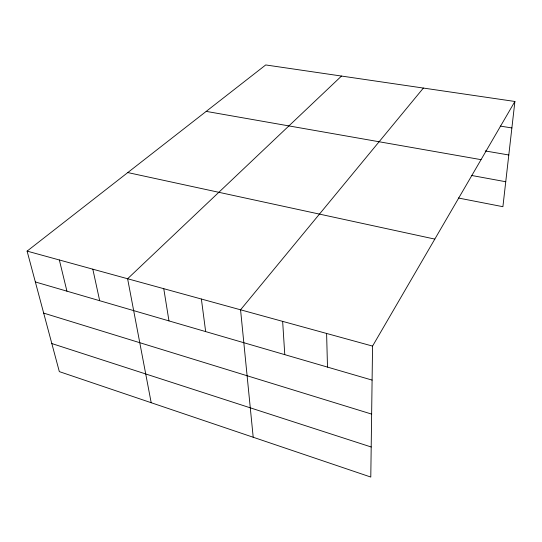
<?xml version="1.0" encoding="UTF-8"?>
<svg xmlns="http://www.w3.org/2000/svg" width="542" height="542" viewBox="0 0 542 542"><rect width="100%" height="100%" fill="white"/><g stroke="black" fill="none" stroke-linecap="round" stroke-linejoin="round"><path stroke-width="0.81" d="M514.9 101.476L372.557 346.094L370.789 477.055L59.329 371.622L27.1 251.115L265.729 64.945L514.9 101.476L502.901 206.698L458.329 197.999M423.377 88.061L240.56 309.8L253.202 437.245M341.507 76.056L127.607 278.751L151.191 402.72M500.252 126.096L511.885 127.939M485.212 150.94L508.803 154.985M206.204 111.388L481.045 159.653M471.377 175.425L505.747 181.739M127.783 172.566L434.819 239.103M27.1 251.115L372.557 346.094M35.352 281.962L372.097 380.098M43.678 313.107L371.636 414.095M51.822 343.547L371.195 446.994M59.349 259.984L66.93 291.162M92.824 269.184L99.681 300.708M163.765 288.69L168.969 320.905M201.38 299.035L205.662 331.596M282.646 321.372L284.774 354.651M326.602 333.459L327.497 367.103"/></g></svg>
